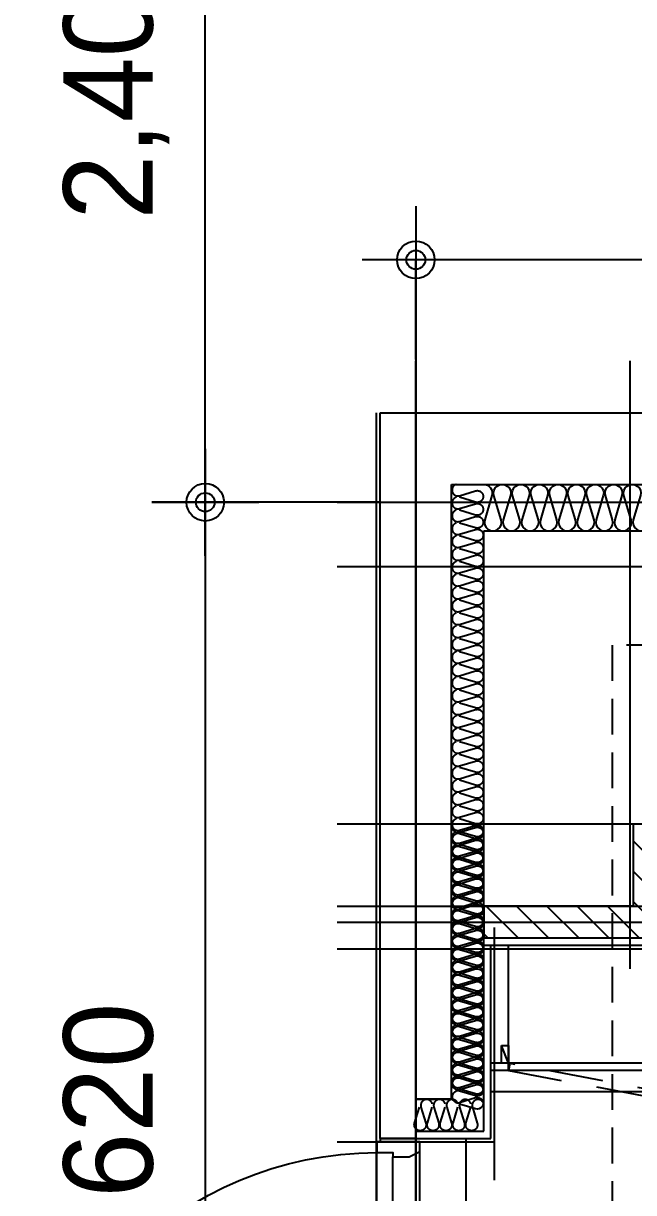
# Model space of a CAD drawing. Header units: millimetres. Extents: x 840000 to 1054178, y 0 to 59400.
# Drawn here: x 868363 to 870072, y 24309 to 27581 of the extents above; entities that cross this region are included whole.
import ezdxf
from ezdxf.xclip import XClip

# ---------------------------------------------------------------- set-up
doc = ezdxf.new("R2010")
doc.units = ezdxf.units.MM
doc.header["$LTSCALE"] = 100
doc.header["$XCLIPFRAME"] = 0
for name, pattern in [('X - 단위세대 확장형$0$CEN', [62, 60, -1, 0, -1]), ('X - 단위세대 확장형$0$HID', [1.5, 1, -0.5]), ('X - 단위세대 확장형$0$X-25$0$HD', [2.5, 1.5, -1]), ('X - 평면도$0$CEN', [62, 60, -1, 0, -1])]:
    doc.linetypes.add(name, pattern=pattern)
doc.layers.get('DEFPOINTS').update_dxf_attribs({"color": 145})
for name, color, linetype in [('DIM', 7, 'Continuous'), ('SYM', 7, 'Continuous'), ('X - 단위세대 확장형$0$A-CEN', 1, 'X - 단위세대 확장형$0$CEN'), ('X - 단위세대 확장형$0$A-FIN', 8, 'Continuous'), ('X - 단위세대 확장형$0$A-INS', 9, 'Continuous'), ('X - 단위세대 확장형$0$A-TILE', 253, 'Continuous'), ('X - 단위세대 확장형$0$A-WALB', 3, 'Continuous'), ('X - 단위세대 확장형$0$AA-WAXM-CONC', 2, 'Continuous'), ('X - 단위세대 확장형$0$AA-XXXX-CNTL', 1, 'X - 단위세대 확장형$0$CEN'), ('X - 단위세대 확장형$0$AA-XXXX-FUR', 8, 'Continuous'), ('X - 단위세대 확장형$0$AA-XXXX-PATT', 8, 'Continuous'), ('X - 단위세대 확장형$0$X-25$0$AA-XXXX-FINL', 6, 'Continuous'), ('X - 단위세대 확장형$0$결로방지단열재', 7, 'X - 단위세대 확장형$0$HID'), ('X - 평면도$0$AA-XXXX-CNTL', 1, 'X - 평면도$0$CEN')]:
    doc.layers.add(name, color=color, linetype=linetype)
doc.layers.add('X - 단위세대 확장형$0$A-door', color=4, linetype='Continuous', lineweight=25)
doc.layers.add('X - 단위세대 확장형$0$A-MC', color=171, linetype='Continuous', plot=False)
doc.styles.add('HAUD01', font='Dotum.ttf')
doc.dimstyles.new('HAUD-80', dxfattribs={"dimscale": 100, "dimtxt": 2.5, "dimasz": 0.5, "dimexe": 0, "dimexo": 1.5, "dimgap": 1, "dimtad": 1, "dimdec": 0, "dimdsep": 46, "dimlunit": 6, "dimtxsty": 'HAUD01', "dimblk": 'Z_DOT', "dimcen": 2.5, "dimdle": 1.5, "dimclrd": 7, "dimclre": 7, "dimclrt": 4, "dimadec": 0, "dimazin": 0, "dimtfac": 1, "dimtdec": 0, "dimtix": 1, "dimtmove": 2, "dimatfit": 3, "dimfxl": 1, "dimtvp": 1, "dimtolj": 1, "dimtzin": 0, "dimarcsym": 0})

# ---------------------------------------------------------------- blocks, each defined once
blk = doc.blocks.new('Z_DOT')
at = {"layer": 'DIM', "color": 0}
for p, q in [((0, -3), (0, 3)), ((-3, 0), (3, 0))]:
    blk.add_line(p, q, dxfattribs=at)
for radius in [1.05, 0.525]:
    blk.add_circle((0, 0), radius, dxfattribs=at)
blk = doc.blocks.new('*D75')
at = {"layer": 'DEFPOINTS', "color": 0, "transparency": 16777216}
for p in [(869462.1, 26919.2), (869462.1, 26490.7), (875287.1, 26490.7)]:
    blk.add_point(p, dxfattribs=at)
at = {"layer": 'DIM', "color": 7, "lineweight": -2, "transparency": 16777216}
for p, q in [((869462.1, 26640.7), (869462.1, 26919.2)), ((875237.1, 26919.2), (869512.1, 26919.2)), ((875287.1, 26640.7), (875287.1, 26919.2))]:
    blk.add_line(p, q, dxfattribs=at)
at = {"layer": 'DIM', "color": 7, "lineweight": -2, "transparency": 16777216, "xscale": 50, "yscale": 50, "zscale": 50, "rotation": 180}
blk.add_blockref('Z_DOT', (869462.1, 26919.2), dxfattribs=at)
at = {"layer": 'DIM', "color": 7, "lineweight": -2, "transparency": 16777216, "xscale": 50, "yscale": 50, "zscale": 50}
blk.add_blockref('Z_DOT', (875287.1, 26919.2), dxfattribs=at)
at = {"layer": 'DIM', "color": 4, "transparency": 16777216, "insert": (872374.6, 27168.5), "char_height": 250, "attachment_point": 5, "style": 'HAUD01'}
blk.add_mtext('\\A1;5,825', dxfattribs=at)
blk = doc.blocks.new('*D59')
at = {"layer": 'DEFPOINTS', "color": 0, "transparency": 16777216}
for p in [(869512.1, 26240.7), (868872.5, 22620.7), (869512.1, 22620.7)]:
    blk.add_point(p, dxfattribs=at)
at = {"layer": 'DIM', "color": 7, "lineweight": -2, "transparency": 16777216}
for p, q in [((869362.1, 26240.7), (868872.5, 26240.7)), ((868872.5, 26190.7), (868872.5, 22670.7)), ((869362.1, 22620.7), (868872.5, 22620.7))]:
    blk.add_line(p, q, dxfattribs=at)
at = {"layer": 'DIM', "color": 7, "lineweight": -2, "transparency": 16777216, "xscale": 50, "yscale": 50, "zscale": 50}
for p, rotation in [((868872.5, 26240.7), 90), ((868872.5, 22620.7), 270)]:
    blk.add_blockref('Z_DOT', p, dxfattribs=dict(at, rotation=rotation))
at = {"layer": 'DIM', "color": 4, "transparency": 16777216, "insert": (868623.3, 24430.7), "char_height": 250, "attachment_point": 5, "rotation": 90, "style": 'HAUD01'}
blk.add_mtext('\\A1;3,620', dxfattribs=at)
blk = doc.blocks.new('*D57')
at = {"layer": 'DEFPOINTS', "color": 0, "transparency": 16777216}
for p in [(868872.5, 28640.7), (869512.1, 28640.7), (869512.1, 26240.7)]:
    blk.add_point(p, dxfattribs=at)
at = {"layer": 'DIM', "color": 7, "lineweight": -2, "transparency": 16777216}
for p, q in [((869362.1, 28640.7), (868872.5, 28640.7)), ((868872.5, 26290.7), (868872.5, 28590.7)), ((869362.1, 26240.7), (868872.5, 26240.7))]:
    blk.add_line(p, q, dxfattribs=at)
at = {"layer": 'DIM', "color": 7, "lineweight": -2, "transparency": 16777216, "xscale": 50, "yscale": 50, "zscale": 50}
for p, rotation in [((868872.5, 28640.7), 90), ((868872.5, 26240.7), 270)]:
    blk.add_blockref('Z_DOT', p, dxfattribs=dict(at, rotation=rotation))
at = {"layer": 'DIM', "color": 4, "transparency": 16777216, "insert": (868623.3, 27440.7), "char_height": 250, "attachment_point": 5, "rotation": 90, "style": 'HAUD01'}
blk.add_mtext('\\A1;2,400', dxfattribs=at)
blk = doc.blocks.new('X - 단위세대 확장형$0$insul1')
blk.add_lwpolyline([(0, 0.25, 1.344031), (0.35, 0.25), (0.2, 0.75, -1.344031), (0.55, 0.75), (0.4, 0.25)], format="xyb")
blk = doc.blocks.new('X - 단위세대 확장형$0$A$C6f67e9a2')
at = {"layer": 'DEFPOINTS'}
blk.add_line((2610.1, -23722.5), (11292.5, -23722.5), dxfattribs=at)
at = {"layer": 'X - 단위세대 확장형$0$A-CEN'}
blk.add_line((2610.1, -22822.5), (11292.5, -22822.5), dxfattribs=at)
at = {"layer": 'X - 단위세대 확장형$0$A-INS'}
for p, q in [((3020, -23722.5), (3020, -22902.5)), ((3020, -22902.5), (5870, -22902.5))]:
    blk.add_line(p, q, dxfattribs=at)
blk.add_lwpolyline([(3020, -22772.5, -0.500912), (3043.1, -22803.4), (3022.9, -22871.7, 1.337394), (3069.1, -22871.7), (3048.9, -22803.4, -1.337394), (3095.1, -22803.4), (3074.9, -22871.7, 1.337394), (3121.1, -22871.7), (3100.9, -22803.4, -1.337394), (3147.1, -22803.4), (3126.9, -22871.7, 1.337394), (3173.1, -22871.7), (3152.9, -22803.4, -1.337394), (3199.1, -22803.4), (3178.9, -22871.7, 1.337394), (3225.1, -22871.7), (3204.9, -22803.4, -1.337394), (3251.1, -22803.4), (3230.9, -22871.7, 1.337394), (3277.1, -22871.7), (3256.9, -22803.4, -1.337394), (3303.1, -22803.4), (3282.9, -22871.7, 1.337394), (3329.1, -22871.7), (3308.9, -22803.4, -1.337394), (3355.1, -22803.4), (3334.9, -22871.7, 1.337394), (3381.1, -22871.7), (3360.9, -22803.4, -1.337394), (3407.1, -22803.4), (3386.9, -22871.7, 1.337394), (3433.1, -22871.7), (3412.9, -22803.4, -1.337394), (3459.1, -22803.4), (3438.9, -22871.7, 1.337394), (3485.1, -22871.7)], format="xyb", dxfattribs=at)
at = {"layer": 'X - 단위세대 확장형$0$A-MC'}
for p, q in [((3430, -23722.5), (3430, -22426.6)), ((2720, -23722.5), (2720, -22572.5)), ((2610.1, -23002.5), (5950, -23002.5))]:
    blk.add_line(p, q, dxfattribs=at)
at = {"layer": 'X - 단위세대 확장형$0$AA-WAXM-CONC'}
for p, q in [((2730, -23722.5), (2730, -22572.5)), ((2730, -22572.5), (8555, -22572.5)), ((2930, -23722.5), (2930, -22772.5)), ((2930, -22772.5), (10870, -22772.5))]:
    blk.add_line(p, q, dxfattribs=at)
at = {"layer": 'X - 단위세대 확장형$0$AA-XXXX-CNTL'}
blk.add_line((2830, -23722.5), (2830, -22426.6), dxfattribs=at)
at = {"layer": 'X - 단위세대 확장형$0$A-INS'}
ref = blk.add_blockref('X - 단위세대 확장형$0$insul1', (2930, -22772.6), dxfattribs=dict(at, xscale=90, yscale=90, zscale=90, rotation=270, row_count=1, column_count=47, row_spacing=1.104405267309417e-29, column_spacing=36))
XClip(ref).set_block_clipping_path([(-0.0009299746, 0), (10.5546255809, 1)])
blk = doc.blocks.new('X - 단위세대 확장형$0$D2-1050')
at = {"layer": 'DEFPOINTS'}
for p, q in [((-150, 109), (-150, 209)), ((1140, 109), (1140, 209)), ((-40, 109), (-150, 109)), ((-40, 9), (-40, 109)), ((-40, 109), (-30, 109)), ((1030, 109), (1020, 109)), ((1030, 9), (1030, 109)), ((1030, 109), (1140, 109)), ((-40, 9), (-30, 9)), ((1030, 9), (1020, 9))]:
    blk.add_line(p, q, dxfattribs=at)
at = {"layer": 'X - 단위세대 확장형$0$A-door', "color": 8}
for p, q in [((-3, 120), (993, 120)), ((12, 45), (978, 45)), ((0, 0), (990, 0))]:
    blk.add_line(p, q, dxfattribs=at)
at = {"layer": 'X - 단위세대 확장형$0$A-door'}
for points in [[(-30, 0), (0, 0), (0, 45), (12, 45), (12, 90), (-3, 120), (-30, 120)], [(1020, 0), (990, 0), (990, 45), (978, 45), (978, 90), (993, 120), (1020, 120)], [(45, 0), (45, -990), (0, -990), (0, 0)]]:
    blk.add_lwpolyline(points, close=True, dxfattribs=at)
at = {"layer": 'X - 단위세대 확장형$0$A-door', "color": 1}
blk.add_arc((0, 0), 990, 270, 0, dxfattribs=at)
blk = doc.blocks.new('X - 단위세대 확장형$0$20220222-결로')
at = {"layer": 'X - 단위세대 확장형$0$결로방지단열재'}
blk.add_lwpolyline([(-15470, -730), (-15470, 740), (-14180, 740), (-14180, 2390), (-21220, 2390), (-21220, -730)], dxfattribs=at)
blk = doc.blocks.new('X - 단위세대 확장형$0$X-25$0$C09014EF9')
at = {"layer": 'X - 단위세대 확장형$0$AA-XXXX-FUR', "color": 1, "linetype": 'ByBlock', "ltscale": 2}
blk.add_line((20, 50), (0, 0), dxfattribs=at)
blk.add_lwpolyline([(0, 0), (20, 0), (20, 50), (0, 50)], close=True, dxfattribs=at)
blk = doc.blocks.new('X - 단위세대 확장형$0$A$C11416124')
at = {"layer": 'X - 단위세대 확장형$0$AA-XXXX-PATT'}
h = blk.add_hatch(dxfattribs=at)
h.set_pattern_fill('_USER', color=256, scale=60, angle=45, style=0, pattern_type=0)
h.set_pattern_definition([(45, (-1057732.575, -55284.317), (-42.426407, 42.426407), [])])
h.paths.add_polyline_path([(6449.4, 2418.8), (7009.4, 2418.8), (7009.4, 2508.8), (6359.4, 2508.8), (6359.4, 1398.8), (6449.4, 1398.8)])
h.paths.add_polyline_path([(4709.4, 1908.8), (3589.4, 1908.8), (3589.4, 1818.8), (4619.4, 1818.8), (4619.4, 1398.8), (4709.4, 1398.8)])
at = {"layer": 'X - 단위세대 확장형$0$A-CEN'}
blk.add_line((4664.4, 988.9), (4664.4, 1863.8), dxfattribs=at)
at = {"layer": 'X - 단위세대 확장형$0$A-FIN'}
for p, q in [((5059.4, 2548.8), (5059.4, 1418.8)), ((5079.4, 2548.8), (5079.4, 1418.8)), ((4729.4, 1908.8), (4729.4, 1398.8)), ((5079.4, 1468.8), (4729.4, 1468.8)), ((5269.4, 1418.8), (4729.4, 1418.8)), ((5269.4, 1208.8), (5269.4, 1418.8))]:
    blk.add_line(p, q, dxfattribs=at)
at = {"layer": 'X - 단위세대 확장형$0$A-INS'}
for p, q in [((5249.4, 1398.8), (3589.4, 1398.8)), ((5249.4, 1208.8), (5249.4, 1398.8))]:
    blk.add_line(p, q, dxfattribs=at)
at = {"layer": 'X - 단위세대 확장형$0$A-MC'}
for p, q in [((4739.4, 988.9), (4739.4, 2805.1)), ((4619.4, 988.9), (4619.4, 1878.8)), ((4794.8, 1808.8), (3489.4, 1808.8)), ((5386.6, 1428.8), (4679.4, 1428.8)), ((5279.4, 988.9), (5279.4, 1428.8)), ((7109.4, 1098.8), (3489.4, 1098.8))]:
    blk.add_line(p, q, dxfattribs=at)
at = {"layer": 'X - 단위세대 확장형$0$A-TILE'}
for p, q in [((5139.4, 2548.8), (5139.4, 1418.8)), ((5269.4, 1348.8), (6339.4, 1348.8))]:
    blk.add_line(p, q, dxfattribs=at)
at = {"layer": 'X - 단위세대 확장형$0$A-WALB'}
for p, q in [((4709.4, 1908.8), (4709.4, 1398.8)), ((4619.4, 1818.8), (3589.4, 1818.8)), ((4619.4, 1818.8), (4619.4, 1398.8)), ((4619.4, 1398.8), (4709.4, 1398.8))]:
    blk.add_line(p, q, dxfattribs=at)
at = {"layer": 'X - 단위세대 확장형$0$AA-WAXM-CONC'}
for p, q in [((5159.4, 1308.8), (3589.4, 1308.8)), ((5159.4, 1308.8), (5159.4, 1208.8)), ((5269.4, 1208.8), (5159.4, 1208.8)), ((5269.4, 1208.8), (5269.4, 1108.8)), ((5269.4, 1108.8), (3489.4, 1108.8))]:
    blk.add_line(p, q, dxfattribs=at)
at = {"layer": 'X - 단위세대 확장형$0$AA-XXXX-CNTL'}
blk.add_line((7109.4, 1208.8), (3489.4, 1208.8), dxfattribs=at)
at = {"layer": 'X - 단위세대 확장형$0$AA-XXXX-FUR', "linetype": 'X - 단위세대 확장형$0$X-25$0$HD', "elevation": 0}
blk.add_lwpolyline([(5059.7, 1472.3), (5079.4, 1468.8), (5174.4, 1974.9), (5154.7, 1978.4)], close=True, dxfattribs=at)
at = {"layer": 'X - 단위세대 확장형$0$A-INS', "xscale": 90, "yscale": 90, "zscale": 90, "row_count": 1, "column_count": 44, "row_spacing": 1.104405267309417e-29, "column_spacing": 36}
blk.add_blockref('X - 단위세대 확장형$0$insul1', (3589.4, 1308.8), dxfattribs=at)
at = {"layer": 'X - 단위세대 확장형$0$A-INS'}
ref = blk.add_blockref('X - 단위세대 확장형$0$insul1', (5159.4, 1398.8), dxfattribs=dict(at, xscale=90.00000000000033, yscale=90.00000000000033, zscale=90.00000000000033, rotation=270, row_count=1, column_count=5, row_spacing=1.419949629397821e-29, column_spacing=36.00000000000007))
XClip(ref).set_block_clipping_path([(0, 0), (2.1111111111, 1)])
at = {"layer": 'X - 단위세대 확장형$0$X-25$0$AA-XXXX-FINL', "extrusion": (0, 0, -1), "rotation": 90}
blk.add_blockref('X - 단위세대 확장형$0$X-25$0$C09014EF9', (-5009.4, 1448.8), dxfattribs=at)
blk = doc.blocks.new('X - 단위세대 확장형', base_point=(-475.4, -286.7))
blk.add_blockref('X - 단위세대 확장형$0$A$C6f67e9a2', (45882, 64955.6))
blk.add_blockref('X - 단위세대 확장형$0$20220222-결로', (70482, 39343.1))
at = {"layer": 'X - 단위세대 확장형$0$A-door', "xscale": -1, "rotation": 270}
blk.add_blockref('X - 단위세대 확장형$0$D2-1050', (48603, 39323.1), dxfattribs=at)
ref = blk.add_blockref('X - 단위세대 확장형$0$A$C11416124', (47503.2, 45622.5), dxfattribs=dict(rotation=270))
XClip(ref).set_block_clipping_path([(4389.4068502223, 988.9141629766), (7109.4068502223, 9671.3150731698)])
blk = doc.blocks.new('X - 평면도', base_point=(-475.4, -286.7))
at = {"layer": 'X - 평면도$0$AA-XXXX-CNTL'}
for p, q in [((1308712, 42938.8), (1308712, 22495.2)), ((1308712, 42133.6), (1318162.2, 42133.6))]:
    blk.add_line(p, q, dxfattribs=at)

msp = doc.modelspace()

# ---------------------------------------------------------------- block references
ref = msp.add_blockref('X - 평면도', (-439725.3, -16179.1))
XClip(ref).set_block_clipping_path([(1279249.9173513227, 15892.4151621314), (1363249.9173513227, 75292.4151621313)])

# ---------------------------------------------------------------- next in the draw order: block references
at = {"layer": 'SYM'}
ref = msp.add_blockref('X - 단위세대 확장형', (820274.7, -16179.1), dxfattribs=at)
XClip(ref).set_block_clipping_path([(27286.2339647645, 22495.2025850526), (88213.6007378809, 68689.6277392105)])

# ---------------------------------------------------------------- next in the draw order: dimensions: what is measured, and where the dimension line sits
at = {"layer": 'DIM'}
for base, p2, angle, picture, middle in [((868872.5, 28640.7), (869512.1, 28640.7), 270, '*D57', (868623.3, 27440.7)), ((868872.5, 22620.7), (869512.1, 22620.7), 90, '*D59', (868623.3, 24430.7))]:
    dim = msp.add_linear_dim(base=base, p1=(869512.1, 26240.7), p2=p2, angle=angle, dimstyle='HAUD-80', override={"dimscale": 100}, dxfattribs=at)
    dim.commit()
    dim.dimension.update_dxf_attribs({"geometry": picture, "text_midpoint": middle})
dim = msp.add_linear_dim(base=(869462.1, 26919.2), p1=(875287.1, 26490.7), p2=(869462.1, 26490.7), dimstyle='HAUD-80', override={"dimscale": 100}, dxfattribs=at)
dim.commit()
dim.dimension.update_dxf_attribs({"geometry": '*D75', "text_midpoint": (872374.6, 27168.5)})

doc.saveas('drawing.dxf')
